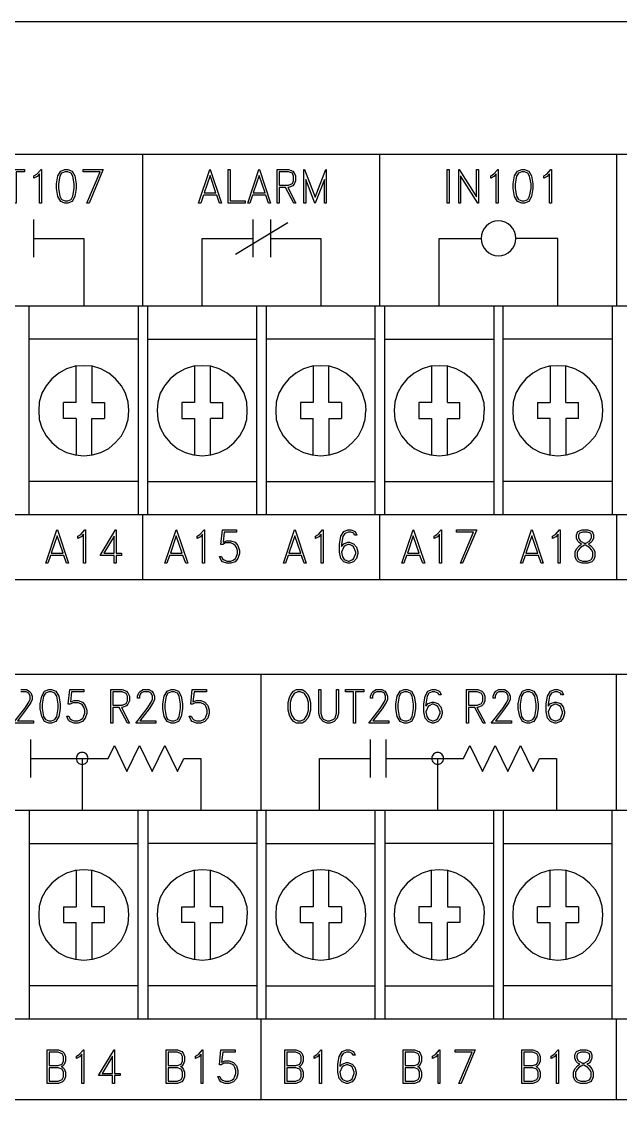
# Model space of a CAD drawing. Extents: x 3.4 to 20.6, y 5.2 to 12.5.
# Drawn here: x 8.953 to 10.848, y 9.073 to 12.482 of the extents above; entities that cross this region are included whole.
import ezdxf

# ---------------------------------------------------------------- set-up
doc = ezdxf.new("R2010")
doc.units = 0
doc.header["$MEASUREMENT"] = 0
doc.layers.get('0').update_dxf_attribs({"linetype": 'CONTINUOUS'})

msp = doc.modelspace()

# ---------------------------------------------------------------- linework, layer by layer
for points in [[(3.375, 12.4217), (3.3767, 12.44), (3.385, 12.4567), (3.3983, 12.47), (3.415, 12.48), (3.435, 12.4817), (20.5633, 12.4817)], [(10.9835, 12.0612), (10.8378, 12.0612), (10.691, 12.0612), (10.5432, 12.0612), (10.2448, 12.0612), (9.9436, 12.0612), (9.6406, 12.0612), (9.3367, 12.0612), (9.0327, 12.0612), (8.7297, 12.0612)], [(9.3367, 11.5817), (9.3367, 12.0612)], [(10.0867, 11.5817), (10.0867, 12.0612)], [(10.8367, 11.5817), (10.8367, 12.0612)], [(8.9615, 12.0066), (8.9355, 12.0066), (8.9355, 11.9077), (8.9293, 11.9077), (8.9293, 12.0066), (8.9033, 12.0066), (8.9033, 12.0138), (8.9615, 12.0138), (8.9615, 12.0066)], [(9.0154, 11.9077), (9.0092, 11.9077), (9.0092, 12), (9.0021, 11.9919), (8.9918, 11.9861), (8.9918, 11.9936), (9.0009, 11.9988), (9.0141, 12.0138), (9.0154, 12.0138), (9.0154, 11.9077)], [(9.1256, 11.9532), (9.1213, 11.9282), (9.1122, 11.9128), (9.0988, 11.9077), (9.0898, 11.9077), (9.0764, 11.9128), (9.0674, 11.9282), (9.063, 11.9532), (9.063, 11.9683), (9.0674, 11.9933), (9.0764, 12.0087), (9.0898, 12.0138), (9.0988, 12.0138), (9.1122, 12.0087), (9.1213, 11.9933), (9.1256, 11.9683), (9.1256, 11.9532)], [(9.1193, 11.9535), (9.1193, 11.968), (9.1149, 11.9925), (9.1091, 12.0025), (9.0985, 12.0066), (9.0901, 12.0066), (9.0794, 12.0025), (9.0737, 11.9925), (9.0693, 11.968), (9.0693, 11.9535), (9.0737, 11.929), (9.0794, 11.919), (9.0901, 11.9149), (9.0985, 11.9149), (9.1091, 11.919), (9.1149, 11.929), (9.1193, 11.9535)], [(9.2111, 12.0138), (9.2096, 12.0119), (9.1661, 11.9077), (9.1596, 11.9077), (9.2009, 12.0066), (9.1472, 12.0066), (9.1472, 12.0138), (9.2111, 12.0138)], [(9.5851, 11.9077), (9.5787, 11.9077), (9.5702, 11.9324), (9.5279, 11.9324), (9.5194, 11.9077), (9.513, 11.9077), (9.5484, 12.0138), (9.5497, 12.0138), (9.5851, 11.9077)], [(9.6602, 11.9077), (9.6063, 11.9077), (9.6063, 12.0138), (9.6126, 12.0138), (9.6126, 11.9149), (9.6602, 11.9149), (9.6602, 11.9077)], [(9.7405, 11.9077), (9.7341, 11.9077), (9.7255, 11.9324), (9.6833, 11.9324), (9.6748, 11.9077), (9.6683, 11.9077), (9.7038, 12.0138), (9.7051, 12.0138), (9.7405, 11.9077)], [(9.8206, 11.9077), (9.8139, 11.9077), (9.788, 11.9572), (9.7679, 11.9572), (9.7679, 11.9077), (9.7617, 11.9077), (9.7617, 12.0138), (9.7974, 12.0138), (9.8107, 12.0087), (9.8154, 12.0035), (9.8198, 11.9932), (9.8198, 11.9778), (9.8154, 11.9674), (9.8107, 11.9623), (9.7974, 11.9572), (9.7947, 11.9572), (9.8206, 11.9077)], [(9.8136, 11.9783), (9.8136, 11.9926), (9.8095, 12.0018), (9.7971, 12.0066), (9.7679, 12.0066), (9.7679, 11.9643), (9.7971, 11.9643), (9.8095, 11.9692), (9.8136, 11.9783)], [(9.917, 11.9077), (9.9107, 11.9077), (9.9107, 11.9825), (9.882, 11.9077), (9.8808, 11.9077), (9.8521, 11.9825), (9.8521, 11.9077), (9.8458, 11.9077), (9.8458, 12.0138), (9.8474, 12.0138), (9.8814, 11.9265), (9.9154, 12.0138), (9.917, 12.0138), (9.917, 11.9077)], [(10.3055, 11.9077), (10.2992, 11.9077), (10.2992, 12.0138), (10.3055, 12.0138), (10.3055, 11.9077)], [(10.3983, 11.9077), (10.3968, 11.9077), (10.3421, 11.9942), (10.3421, 11.9077), (10.3358, 11.9077), (10.3358, 12.0138), (10.3373, 12.0138), (10.3921, 11.9272), (10.3921, 12.0138), (10.3983, 12.0138), (10.3983, 11.9077)], [(10.4609, 11.9077), (10.4546, 11.9077), (10.4546, 12), (10.4476, 11.9919), (10.4373, 11.9861), (10.4373, 11.9936), (10.4464, 11.9988), (10.4596, 12.0138), (10.4609, 12.0138), (10.4609, 11.9077)], [(10.571, 11.9532), (10.5668, 11.9282), (10.5577, 11.9128), (10.5442, 11.9077), (10.5353, 11.9077), (10.5219, 11.9128), (10.5129, 11.9282), (10.5085, 11.9532), (10.5085, 11.9683), (10.5129, 11.9933), (10.5219, 12.0087), (10.5353, 12.0138), (10.5442, 12.0138), (10.5577, 12.0087), (10.5668, 11.9933), (10.571, 11.9683), (10.571, 11.9532)], [(10.5648, 11.9535), (10.5648, 11.968), (10.5604, 11.9925), (10.5546, 12.0025), (10.544, 12.0066), (10.5356, 12.0066), (10.5249, 12.0025), (10.5191, 11.9925), (10.5148, 11.968), (10.5148, 11.9535), (10.5191, 11.929), (10.5249, 11.919), (10.5356, 11.9149), (10.544, 11.9149), (10.5546, 11.919), (10.5604, 11.929), (10.5648, 11.9535)], [(10.6293, 11.9077), (10.623, 11.9077), (10.623, 12), (10.6159, 11.9919), (10.6057, 11.9861), (10.6057, 11.9936), (10.6147, 11.9988), (10.6279, 12.0138), (10.6293, 12.0138), (10.6293, 11.9077)], [(9.5678, 11.9396), (9.549, 11.9947), (9.5303, 11.9396), (9.5678, 11.9396)], [(9.7232, 11.9396), (9.7044, 11.9947), (9.6856, 11.9396), (9.7232, 11.9396)], [(8.9904, 11.856), (8.9904, 11.736)], [(9.6292, 11.746), (9.7956, 11.846)], [(9.6849, 11.856), (9.6849, 11.736)], [(9.7404, 11.856), (9.7404, 11.736)], [(8.9904, 11.796), (9.1492, 11.796), (9.1492, 11.5817)], [(9.5242, 11.5817), (9.5242, 11.796), (9.6849, 11.796)], [(9.7404, 11.796), (9.8992, 11.796), (9.8992, 11.5817)], [(10.2742, 11.5817), (10.2742, 11.796), (10.4067, 11.796)], [(10.6492, 11.5817), (10.6492, 11.796), (10.5167, 11.796)], [(14.9617, 10.9217), (14.9617, 11.5817), (3.7117, 11.5817), (3.7117, 10.9217)], [(8.9767, 10.9217), (8.9767, 11.5817)], [(9.3217, 11.5817), (9.3217, 10.9217)], [(9.3517, 10.9217), (9.3517, 11.5817)], [(9.6967, 10.9217), (9.6967, 11.5817)], [(9.7267, 11.5817), (9.7267, 10.9217)], [(10.0717, 10.9217), (10.0717, 11.5817)], [(10.1017, 10.9217), (10.1017, 11.5817)], [(10.4467, 11.5817), (10.4467, 10.9217)], [(10.4767, 10.9217), (10.4767, 11.5817)], [(10.8217, 11.5817), (10.8217, 10.9217)], [(9.3217, 11.4767), (8.9767, 11.4767)], [(9.3517, 11.4767), (9.6967, 11.4767)], [(10.0717, 11.4767), (9.7267, 11.4767)], [(10.1017, 11.4767), (10.4467, 11.4767)], [(10.8217, 11.4767), (10.4767, 11.4767)], [(9.2917, 11.2517), (9.29, 11.2783), (9.2817, 11.3067), (9.2683, 11.33), (9.25, 11.3517), (9.2283, 11.37), (9.2033, 11.3833), (9.1767, 11.3917), (9.15, 11.3933), (9.1217, 11.3917), (9.095, 11.3833), (9.07, 11.37), (9.0483, 11.3517), (9.03, 11.33), (9.0167, 11.3067), (9.0083, 11.2783), (9.0067, 11.2517), (9.0083, 11.2233), (9.0167, 11.1967), (9.03, 11.1717), (9.0483, 11.15), (9.07, 11.1317), (9.095, 11.1183), (9.1217, 11.1117), (9.15, 11.1083), (9.1767, 11.1117), (9.2033, 11.1183), (9.2283, 11.1317), (9.25, 11.15), (9.2683, 11.1717), (9.2817, 11.1967), (9.29, 11.2233), (9.2917, 11.2517)], [(9.125, 11.2767), (9.125, 11.3917)], [(9.175, 11.3917), (9.175, 11.2767), (9.215, 11.2767)], [(9.6667, 11.2517), (9.665, 11.2783), (9.6567, 11.3067), (9.6433, 11.33), (9.625, 11.3517), (9.6033, 11.37), (9.5783, 11.3833), (9.5517, 11.3917), (9.525, 11.3933), (9.4967, 11.3917), (9.47, 11.3833), (9.445, 11.37), (9.4233, 11.3517), (9.405, 11.33), (9.3917, 11.3067), (9.3833, 11.2783), (9.3817, 11.2517), (9.3833, 11.2233), (9.3917, 11.1967), (9.405, 11.1717), (9.4233, 11.15), (9.445, 11.1317), (9.47, 11.1183), (9.4967, 11.1117), (9.525, 11.1083), (9.5517, 11.1117), (9.5783, 11.1183), (9.6033, 11.1317), (9.625, 11.15), (9.6433, 11.1717), (9.6567, 11.1967), (9.665, 11.2233), (9.6667, 11.2517)], [(9.5, 11.3917), (9.5, 11.2767)], [(9.55, 11.2767), (9.55, 11.3917)], [(10.04, 11.2783), (10.0317, 11.3067), (10.0183, 11.33), (10, 11.3517), (9.9783, 11.37), (9.9533, 11.3833), (9.9267, 11.3917), (9.9, 11.3933), (9.8717, 11.3917), (9.845, 11.3833), (9.82, 11.37), (9.7983, 11.3517), (9.78, 11.33), (9.7667, 11.3067), (9.7583, 11.2783), (9.7567, 11.2517), (9.7583, 11.2233), (9.7667, 11.1967), (9.78, 11.1717), (9.7983, 11.15), (9.82, 11.1317), (9.845, 11.1183), (9.8717, 11.1117), (9.9, 11.1083), (9.9267, 11.1117), (9.9533, 11.1183), (9.9783, 11.1317), (10, 11.15), (10.0183, 11.1717), (10.0317, 11.1967), (10.04, 11.2233), (10.0417, 11.2517)], [(9.875, 11.3917), (9.875, 11.2767)], [(9.925, 11.2767), (9.925, 11.3917)], [(10.415, 11.2783), (10.4067, 11.3067), (10.3933, 11.33), (10.375, 11.3517), (10.3533, 11.37), (10.3283, 11.3833), (10.3017, 11.3917), (10.275, 11.3933), (10.2467, 11.3917), (10.22, 11.3833), (10.195, 11.37), (10.1733, 11.3517), (10.155, 11.33), (10.1417, 11.3067), (10.1333, 11.2783), (10.1317, 11.2517), (10.1333, 11.2233), (10.1417, 11.1967), (10.155, 11.1717), (10.1733, 11.15), (10.195, 11.1317), (10.22, 11.1183), (10.2467, 11.1117), (10.275, 11.1083), (10.3017, 11.1117), (10.3283, 11.1183), (10.3533, 11.1317), (10.375, 11.15), (10.3933, 11.1717), (10.4067, 11.1967), (10.415, 11.2233), (10.4167, 11.2517)], [(10.25, 11.3917), (10.25, 11.2767)], [(10.3, 11.2767), (10.3, 11.3917)], [(10.7917, 11.2517), (10.79, 11.2783), (10.7817, 11.3067), (10.7683, 11.33), (10.75, 11.3517), (10.7283, 11.37), (10.7033, 11.3833), (10.6767, 11.3917), (10.65, 11.3933), (10.6217, 11.3917), (10.595, 11.3833), (10.57, 11.37), (10.5483, 11.3517), (10.53, 11.33), (10.5167, 11.3067), (10.5083, 11.2783), (10.5067, 11.2517), (10.5083, 11.2233), (10.5167, 11.1967), (10.53, 11.1717), (10.5483, 11.15), (10.57, 11.1317), (10.595, 11.1183), (10.6217, 11.1117), (10.65, 11.1083), (10.6767, 11.1117), (10.7033, 11.1183), (10.7283, 11.1317), (10.75, 11.15), (10.7683, 11.1717), (10.7817, 11.1967), (10.79, 11.2233), (10.7917, 11.2517)], [(10.625, 11.3917), (10.625, 11.2767)], [(10.675, 11.2767), (10.675, 11.3917)], [(9.125, 11.2767), (9.085, 11.2767)], [(9.085, 11.2267), (9.085, 11.2767)], [(9.215, 11.2767), (9.215, 11.2267)], [(9.46, 11.2767), (9.46, 11.2267)], [(9.5, 11.2767), (9.46, 11.2767)], [(9.55, 11.2767), (9.59, 11.2767)], [(9.59, 11.2267), (9.59, 11.2767)], [(9.875, 11.2767), (9.835, 11.2767)], [(9.835, 11.2767), (9.835, 11.2267), (9.875, 11.2267)], [(9.965, 11.2767), (9.925, 11.2767)], [(9.965, 11.2767), (9.965, 11.2267)], [(10.04, 11.2783), (10.0417, 11.2517)], [(10.25, 11.2767), (10.21, 11.2767)], [(10.21, 11.2767), (10.21, 11.2267), (10.25, 11.2267)], [(10.3, 11.2767), (10.34, 11.2767)], [(10.34, 11.2267), (10.34, 11.2767)], [(10.415, 11.2783), (10.4167, 11.2517)], [(10.585, 11.2767), (10.585, 11.2267)], [(10.585, 11.2767), (10.625, 11.2767)], [(10.675, 11.2767), (10.715, 11.2767)], [(10.715, 11.2267), (10.715, 11.2767)], [(9.125, 11.2267), (9.085, 11.2267)], [(9.125, 11.2267), (9.125, 11.11)], [(9.175, 11.11), (9.175, 11.2267)], [(9.175, 11.2267), (9.215, 11.2267)], [(9.46, 11.2267), (9.5, 11.2267)], [(9.5, 11.2267), (9.5, 11.11)], [(9.55, 11.11), (9.55, 11.2267)], [(9.59, 11.2267), (9.55, 11.2267)], [(9.875, 11.11), (9.875, 11.2267)], [(9.925, 11.2267), (9.925, 11.11)], [(9.925, 11.2267), (9.965, 11.2267)], [(10.25, 11.2267), (10.25, 11.11)], [(10.3, 11.11), (10.3, 11.2267)], [(10.3, 11.2267), (10.34, 11.2267)], [(10.625, 11.2267), (10.585, 11.2267)], [(10.625, 11.11), (10.625, 11.2267)], [(10.675, 11.2267), (10.675, 11.11)], [(10.715, 11.2267), (10.675, 11.2267)], [(9.3217, 11.0267), (8.9767, 11.0267)], [(9.3517, 11.0267), (9.6967, 11.0267)], [(9.7267, 11.0267), (10.0717, 11.0267)], [(10.1017, 11.0267), (10.4467, 11.0267)], [(10.8217, 11.0267), (10.4767, 11.0267)], [(14.9617, 10.9217), (3.7117, 10.9217)], [(9.3367, 10.7175), (9.3367, 10.9217)], [(10.0867, 10.7175), (10.0867, 10.9217)], [(10.8367, 10.7175), (10.8367, 10.9217)], [(9.1012, 10.7682), (9.0948, 10.7682), (9.0863, 10.7929), (9.044, 10.7929), (9.0355, 10.7682), (9.0291, 10.7682), (9.0645, 10.8743), (9.0658, 10.8743), (9.1012, 10.7682)], [(9.0839, 10.8), (9.0651, 10.8552), (9.0464, 10.8), (9.0839, 10.8)], [(9.1546, 10.7682), (9.1483, 10.7682), (9.1483, 10.8605), (9.1413, 10.8524), (9.131, 10.8466), (9.131, 10.8541), (9.1401, 10.8593), (9.1533, 10.8743), (9.1546, 10.8743), (9.1546, 10.7682)], [(9.2691, 10.7929), (9.2518, 10.7929), (9.2518, 10.7682), (9.2455, 10.7682), (9.2455, 10.7929), (9.2011, 10.7929), (9.2503, 10.8743), (9.2518, 10.8743), (9.2518, 10.8), (9.2691, 10.8), (9.2691, 10.7929)], [(9.2455, 10.8), (9.2455, 10.8545), (9.2124, 10.8), (9.2455, 10.8)], [(9.4783, 10.7682), (9.4719, 10.7682), (9.4634, 10.7929), (9.4211, 10.7929), (9.4126, 10.7682), (9.4061, 10.7682), (9.4416, 10.8743), (9.4429, 10.8743), (9.4783, 10.7682)], [(9.461, 10.8), (9.4422, 10.8552), (9.4235, 10.8), (9.461, 10.8)], [(9.5317, 10.7682), (9.5254, 10.7682), (9.5254, 10.8605), (9.5184, 10.8524), (9.5081, 10.8466), (9.5081, 10.8541), (9.5172, 10.8593), (9.5304, 10.8743), (9.5317, 10.8743), (9.5317, 10.7682)], [(9.6418, 10.7988), (9.6374, 10.7836), (9.6284, 10.7733), (9.615, 10.7682), (9.6018, 10.7682), (9.5885, 10.7733), (9.5838, 10.7785), (9.5787, 10.7902), (9.5852, 10.7902), (9.5886, 10.7825), (9.5938, 10.7787), (9.6021, 10.7754), (9.6148, 10.7754), (9.6227, 10.7783), (9.6293, 10.7837), (9.6318, 10.788), (9.6356, 10.7992), (9.6356, 10.8087), (9.6327, 10.8182), (9.6289, 10.8248), (9.6231, 10.8292), (9.6148, 10.8325), (9.5978, 10.8325), (9.5892, 10.8275), (9.5835, 10.8275), (9.5881, 10.8743), (9.6332, 10.8743), (9.6332, 10.8671), (9.5942, 10.8671), (9.5902, 10.8353), (9.6018, 10.8396), (9.615, 10.8396), (9.6284, 10.8346), (9.6374, 10.8243), (9.6418, 10.809), (9.6418, 10.7988)], [(9.8533, 10.7682), (9.8469, 10.7682), (9.8384, 10.7929), (9.7961, 10.7929), (9.7876, 10.7682), (9.7811, 10.7682), (9.8166, 10.8743), (9.8179, 10.8743), (9.8533, 10.7682)], [(9.836, 10.8), (9.8172, 10.8552), (9.7985, 10.8), (9.836, 10.8)], [(9.9067, 10.7682), (9.9004, 10.7682), (9.9004, 10.8605), (9.8934, 10.8524), (9.8831, 10.8466), (9.8831, 10.8541), (9.8922, 10.8593), (9.9054, 10.8743), (9.9067, 10.8743), (9.9067, 10.7682)], [(10.0168, 10.7988), (10.0124, 10.7836), (10.0034, 10.7733), (9.99, 10.7682), (9.9855, 10.7682), (9.9721, 10.7733), (9.9631, 10.7836), (9.9587, 10.8038), (9.9587, 10.8288), (9.9629, 10.8538), (9.972, 10.8692), (9.9855, 10.8743), (9.9944, 10.8743), (10.008, 10.8692), (10.0131, 10.8572), (10.0066, 10.8572), (10.0039, 10.8632), (9.9941, 10.8671), (9.9857, 10.8671), (9.9751, 10.8629), (9.9693, 10.8529), (9.9649, 10.8285), (9.9649, 10.8214), (9.9721, 10.8296), (9.9855, 10.8347), (9.99, 10.8347), (10.0034, 10.8296), (10.0124, 10.8193), (10.0168, 10.8041), (10.0168, 10.7988)], [(10.2283, 10.7682), (10.2219, 10.7682), (10.2134, 10.7929), (10.1711, 10.7929), (10.1626, 10.7682), (10.1561, 10.7682), (10.1916, 10.8743), (10.1929, 10.8743), (10.2283, 10.7682)], [(10.211, 10.8), (10.1922, 10.8552), (10.1735, 10.8), (10.211, 10.8)], [(10.2817, 10.7682), (10.2754, 10.7682), (10.2754, 10.8605), (10.2684, 10.8524), (10.2581, 10.8466), (10.2581, 10.8541), (10.2672, 10.8593), (10.2804, 10.8743), (10.2817, 10.8743), (10.2817, 10.7682)], [(10.3932, 10.8743), (10.3917, 10.8724), (10.3482, 10.7682), (10.3417, 10.7682), (10.383, 10.8671), (10.3293, 10.8671), (10.3293, 10.8743), (10.3932, 10.8743)], [(10.6033, 10.7682), (10.5969, 10.7682), (10.5884, 10.7929), (10.5461, 10.7929), (10.5376, 10.7682), (10.5311, 10.7682), (10.5666, 10.8743), (10.5679, 10.8743), (10.6033, 10.7682)], [(10.586, 10.8), (10.5672, 10.8552), (10.5485, 10.8), (10.586, 10.8)], [(10.6567, 10.7682), (10.6504, 10.7682), (10.6504, 10.8605), (10.6434, 10.8524), (10.6331, 10.8466), (10.6331, 10.8541), (10.6422, 10.8593), (10.6554, 10.8743), (10.6567, 10.8743), (10.6567, 10.7682)], [(10.7668, 10.7888), (10.7624, 10.7785), (10.7577, 10.7733), (10.7444, 10.7682), (10.7268, 10.7682), (10.7135, 10.7733), (10.7088, 10.7785), (10.7043, 10.7888), (10.7043, 10.8042), (10.7088, 10.8145), (10.7177, 10.8247), (10.7247, 10.8287), (10.7177, 10.8326), (10.7131, 10.8378), (10.7087, 10.8481), (10.7087, 10.8586), (10.7132, 10.8692), (10.7268, 10.8743), (10.7444, 10.8743), (10.758, 10.8692), (10.7625, 10.8586), (10.7625, 10.8481), (10.7581, 10.8378), (10.7535, 10.8326), (10.7464, 10.8287), (10.7535, 10.8247), (10.7624, 10.8145), (10.7668, 10.8042), (10.7668, 10.7888)], [(10.7562, 10.8498), (10.7562, 10.8569), (10.7535, 10.8632), (10.7434, 10.8671), (10.7278, 10.8671), (10.7177, 10.8632), (10.7149, 10.8569), (10.7149, 10.8498), (10.7183, 10.8421), (10.7214, 10.8385), (10.733, 10.832), (10.7382, 10.832), (10.7498, 10.8385), (10.7529, 10.8421), (10.7562, 10.8498)], [(10.0106, 10.7993), (10.0106, 10.8036), (10.0033, 10.8205), (9.9981, 10.8243), (9.9898, 10.8275), (9.9857, 10.8275), (9.9774, 10.8243), (9.9722, 10.8205), (9.9649, 10.8038), (9.9683, 10.7885), (9.9732, 10.7802), (9.9857, 10.7754), (9.9898, 10.7754), (9.9981, 10.7787), (10.0033, 10.7825), (10.0106, 10.7993)], [(10.7606, 10.7905), (10.7606, 10.8025), (10.7572, 10.8103), (10.7498, 10.8187), (10.7374, 10.8257), (10.7337, 10.8257), (10.7214, 10.8187), (10.714, 10.8103), (10.7106, 10.8025), (10.7106, 10.7905), (10.714, 10.7827), (10.7168, 10.7796), (10.7278, 10.7754), (10.7434, 10.7754), (10.7543, 10.7796), (10.7572, 10.7827), (10.7606, 10.7905)], [(8.7297, 10.7175), (9.0327, 10.7175), (9.3367, 10.7175), (9.6406, 10.7175), (9.9436, 10.7175), (10.2448, 10.7175), (10.5432, 10.7175), (10.691, 10.7175), (10.8378, 10.7175), (10.9835, 10.7175)], [(10.9439, 10.4162), (10.8308, 10.4162), (10.7159, 10.4162), (10.5993, 10.4162), (10.4812, 10.4162), (10.3615, 10.4162), (10.2405, 10.4162), (10.1182, 10.4162), (9.9947, 10.4162), (9.8701, 10.4162), (9.618, 10.4162), (9.3627, 10.4162), (9.1051, 10.4162), (8.5858, 10.4162)], [(9.7103, 9.9867), (9.7103, 10.4162)], [(10.8353, 9.9867), (10.8353, 10.4162)], [(8.9501, 10.3689), (8.9679, 10.3689), (8.9769, 10.3638), (8.9815, 10.3587), (8.986, 10.3483), (8.986, 10.3378), (8.9815, 10.3277), (8.9684, 10.3078), (8.9396, 10.27), (8.9903, 10.27), (8.9903, 10.2629)], [(9.0744, 10.3083), (9.0701, 10.2833), (9.0611, 10.268), (9.0476, 10.2629), (9.0387, 10.2629), (9.0252, 10.268), (9.0162, 10.2833), (9.0119, 10.3083), (9.0119, 10.3235), (9.0162, 10.3484), (9.0252, 10.3638), (9.0387, 10.3689), (9.0476, 10.3689), (9.0611, 10.3638), (9.0701, 10.3484), (9.0744, 10.3235), (9.0744, 10.3083)], [(9.1586, 10.2935), (9.1542, 10.2782), (9.1451, 10.268), (9.1318, 10.2629), (9.1186, 10.2629), (9.1052, 10.268), (9.1005, 10.2732), (9.0955, 10.2849), (9.102, 10.2849), (9.1054, 10.2771), (9.1106, 10.2733), (9.1188, 10.27), (9.1316, 10.27), (9.1395, 10.273), (9.1461, 10.2784), (9.1486, 10.2826), (9.1523, 10.2938), (9.1523, 10.3034), (9.1495, 10.3129), (9.1456, 10.3195), (9.1398, 10.3239), (9.1316, 10.3271), (9.1146, 10.3271), (9.106, 10.3222), (9.1003, 10.3222), (9.1048, 10.3689), (9.15, 10.3689), (9.15, 10.3618), (9.1109, 10.3618), (9.1069, 10.33), (9.1186, 10.3343), (9.1318, 10.3343), (9.1451, 10.3293), (9.1542, 10.3189), (9.1586, 10.3037), (9.1586, 10.2935)], [(9.2945, 10.2629), (9.2878, 10.2629), (9.2618, 10.3123), (9.2418, 10.3123), (9.2418, 10.2629), (9.2355, 10.2629), (9.2355, 10.3689), (9.2713, 10.3689), (9.2846, 10.3638), (9.2893, 10.3587), (9.2937, 10.3483), (9.2937, 10.3329), (9.2893, 10.3226), (9.2846, 10.3174), (9.2713, 10.3123), (9.2685, 10.3123), (9.2945, 10.2629)], [(9.3779, 10.2629), (9.3141, 10.2629), (9.3502, 10.3092), (9.3631, 10.3288), (9.3672, 10.3384), (9.3672, 10.3478), (9.3632, 10.3571), (9.355, 10.3618), (9.3382, 10.3618), (9.3301, 10.3571), (9.326, 10.3478), (9.326, 10.342), (9.3197, 10.342), (9.3197, 10.3483), (9.3241, 10.3587), (9.3287, 10.3638), (9.3377, 10.3689), (9.3555, 10.3689), (9.3645, 10.3638), (9.3691, 10.3587), (9.3736, 10.3483), (9.3736, 10.3378), (9.3691, 10.3277), (9.356, 10.3078), (9.3272, 10.27), (9.3779, 10.27), (9.3779, 10.2629)], [(9.462, 10.3083), (9.4578, 10.2833), (9.4487, 10.268), (9.4352, 10.2629), (9.4263, 10.2629), (9.4129, 10.268), (9.4039, 10.2833), (9.3995, 10.3083), (9.3995, 10.3235), (9.4039, 10.3484), (9.4129, 10.3638), (9.4263, 10.3689), (9.4352, 10.3689), (9.4487, 10.3638), (9.4578, 10.3484), (9.462, 10.3235), (9.462, 10.3083)], [(9.5462, 10.2935), (9.5418, 10.2782), (9.5327, 10.268), (9.5194, 10.2629), (9.5062, 10.2629), (9.4929, 10.268), (9.4882, 10.2732), (9.4831, 10.2849), (9.4896, 10.2849), (9.493, 10.2771), (9.4982, 10.2733), (9.5064, 10.27), (9.5192, 10.27), (9.5271, 10.273), (9.5337, 10.2784), (9.5362, 10.2826), (9.5399, 10.2938), (9.5399, 10.3034), (9.5371, 10.3129), (9.5332, 10.3195), (9.5274, 10.3239), (9.5192, 10.3271), (9.5022, 10.3271), (9.4936, 10.3222), (9.4879, 10.3222), (9.4924, 10.3689), (9.5376, 10.3689), (9.5376, 10.3618), (9.4985, 10.3618), (9.4946, 10.33), (9.5062, 10.3343), (9.5194, 10.3343), (9.5327, 10.3293), (9.5418, 10.3189), (9.5462, 10.3037), (9.5462, 10.2935)], [(9.867, 10.3034), (9.8625, 10.2883), (9.8582, 10.2781), (9.8493, 10.268), (9.8403, 10.2629), (9.8225, 10.2629), (9.8135, 10.268), (9.8046, 10.2781), (9.8003, 10.2883), (9.7958, 10.3034), (9.7958, 10.3284), (9.8003, 10.3435), (9.8046, 10.3537), (9.8135, 10.3638), (9.8225, 10.3689), (9.8403, 10.3689), (9.8493, 10.3638), (9.8582, 10.3537), (9.8625, 10.3435), (9.867, 10.3284), (9.867, 10.3034)], [(9.9555, 10.2935), (9.9511, 10.2782), (9.9421, 10.268), (9.9288, 10.2629), (9.9198, 10.2629), (9.9065, 10.268), (9.8974, 10.2782), (9.893, 10.2935), (9.893, 10.3689), (9.8993, 10.3689), (9.8993, 10.2938), (9.9035, 10.2794), (9.9075, 10.2749), (9.9201, 10.27), (9.9284, 10.27), (9.9411, 10.2749), (9.945, 10.2794), (9.9493, 10.2938), (9.9493, 10.3689), (9.9555, 10.3689), (9.9555, 10.2935)], [(10.0354, 10.3618), (10.0094, 10.3618), (10.0094, 10.2629), (10.0031, 10.2629), (10.0031, 10.3618), (9.9772, 10.3618), (9.9772, 10.3689), (10.0354, 10.3689), (10.0354, 10.3618)], [(10.1153, 10.2629), (10.0515, 10.2629), (10.0876, 10.3092), (10.1005, 10.3288), (10.1046, 10.3384), (10.1046, 10.3478), (10.1006, 10.3571), (10.0924, 10.3618), (10.0756, 10.3618), (10.0675, 10.3571), (10.0634, 10.3478), (10.0634, 10.342), (10.0571, 10.342), (10.0571, 10.3483), (10.0615, 10.3587), (10.0661, 10.3638), (10.0751, 10.3689), (10.0929, 10.3689), (10.1019, 10.3638), (10.1065, 10.3587), (10.111, 10.3483), (10.111, 10.3378), (10.1065, 10.3277), (10.0934, 10.3078), (10.0646, 10.27), (10.1153, 10.27), (10.1153, 10.2629)], [(10.1994, 10.3083), (10.1951, 10.2833), (10.1861, 10.268), (10.1726, 10.2629), (10.1637, 10.2629), (10.1502, 10.268), (10.1412, 10.2833), (10.1369, 10.3083), (10.1369, 10.3235), (10.1412, 10.3484), (10.1502, 10.3638), (10.1637, 10.3689), (10.1726, 10.3689), (10.1861, 10.3638), (10.1951, 10.3484), (10.1994, 10.3235), (10.1994, 10.3083)], [(10.2836, 10.2935), (10.2792, 10.2782), (10.2701, 10.268), (10.2568, 10.2629), (10.2522, 10.2629), (10.2389, 10.268), (10.2298, 10.2782), (10.2254, 10.2984), (10.2254, 10.3235), (10.2297, 10.3484), (10.2387, 10.3638), (10.2522, 10.3689), (10.2611, 10.3689), (10.2747, 10.3638), (10.2799, 10.3518), (10.2733, 10.3518), (10.2706, 10.3579), (10.2608, 10.3618), (10.2524, 10.3618), (10.2418, 10.3576), (10.236, 10.3476), (10.2317, 10.3231), (10.2317, 10.3161), (10.2389, 10.3243), (10.2522, 10.3294), (10.2568, 10.3294), (10.2701, 10.3243), (10.2792, 10.314), (10.2836, 10.2987), (10.2836, 10.2935)], [(10.4195, 10.2629), (10.4128, 10.2629), (10.3868, 10.3123), (10.3668, 10.3123), (10.3668, 10.2629), (10.3605, 10.2629), (10.3605, 10.3689), (10.3963, 10.3689), (10.4096, 10.3638), (10.4143, 10.3587), (10.4187, 10.3483), (10.4187, 10.3329), (10.4143, 10.3226), (10.4096, 10.3174), (10.3963, 10.3123), (10.3935, 10.3123), (10.4195, 10.2629)], [(10.5029, 10.2629), (10.4391, 10.2629), (10.4752, 10.3092), (10.4881, 10.3288), (10.4922, 10.3384), (10.4922, 10.3478), (10.4882, 10.3571), (10.48, 10.3618), (10.4632, 10.3618), (10.4551, 10.3571), (10.451, 10.3478), (10.451, 10.342), (10.4447, 10.342), (10.4447, 10.3483), (10.4491, 10.3587), (10.4537, 10.3638), (10.4627, 10.3689), (10.4805, 10.3689), (10.4895, 10.3638), (10.4941, 10.3587), (10.4986, 10.3483), (10.4986, 10.3378), (10.4941, 10.3277), (10.481, 10.3078), (10.4522, 10.27), (10.5029, 10.27), (10.5029, 10.2629)], [(10.587, 10.3083), (10.5828, 10.2833), (10.5737, 10.268), (10.5602, 10.2629), (10.5513, 10.2629), (10.5379, 10.268), (10.5289, 10.2833), (10.5245, 10.3083), (10.5245, 10.3235), (10.5289, 10.3484), (10.5379, 10.3638), (10.5513, 10.3689), (10.5602, 10.3689), (10.5737, 10.3638), (10.5828, 10.3484), (10.587, 10.3235), (10.587, 10.3083)], [(10.6712, 10.2935), (10.6668, 10.2782), (10.6577, 10.268), (10.6444, 10.2629), (10.6398, 10.2629), (10.6265, 10.268), (10.6174, 10.2782), (10.613, 10.2984), (10.613, 10.3235), (10.6173, 10.3484), (10.6264, 10.3638), (10.6398, 10.3689), (10.6488, 10.3689), (10.6623, 10.3638), (10.6675, 10.3518), (10.6609, 10.3518), (10.6582, 10.3579), (10.6485, 10.3618), (10.6401, 10.3618), (10.6294, 10.3576), (10.6237, 10.3476), (10.6193, 10.3231), (10.6193, 10.3161), (10.6265, 10.3243), (10.6398, 10.3294), (10.6444, 10.3294), (10.6577, 10.3243), (10.6668, 10.314), (10.6712, 10.2987), (10.6712, 10.2935)], [(8.9903, 10.2629), (8.9265, 10.2629), (8.9626, 10.3092), (8.9755, 10.3288), (8.9796, 10.3384), (8.9796, 10.3478), (8.9756, 10.3571), (8.9674, 10.3618), (8.9506, 10.3618)], [(9.0681, 10.3086), (9.0681, 10.3231), (9.0638, 10.3476), (9.058, 10.3576), (9.0474, 10.3618), (9.039, 10.3618), (9.0283, 10.3576), (9.0225, 10.3476), (9.0182, 10.3231), (9.0182, 10.3086), (9.0225, 10.2842), (9.0283, 10.2742), (9.039, 10.27), (9.0474, 10.27), (9.058, 10.2742), (9.0638, 10.2842), (9.0681, 10.3086)], [(9.2874, 10.3335), (9.2874, 10.3478), (9.2833, 10.3569), (9.2709, 10.3618), (9.2418, 10.3618), (9.2418, 10.3195), (9.2709, 10.3195), (9.2833, 10.3243), (9.2874, 10.3335)], [(9.4558, 10.3086), (9.4558, 10.3231), (9.4514, 10.3476), (9.4456, 10.3576), (9.435, 10.3618), (9.4266, 10.3618), (9.4159, 10.3576), (9.4101, 10.3476), (9.4058, 10.3231), (9.4058, 10.3086), (9.4101, 10.2842), (9.4159, 10.2742), (9.4266, 10.27), (9.435, 10.27), (9.4456, 10.2742), (9.4514, 10.2842), (9.4558, 10.3086)], [(9.8607, 10.3037), (9.8607, 10.3281), (9.8565, 10.3425), (9.8481, 10.3569), (9.8356, 10.3618), (9.8272, 10.3618), (9.8147, 10.3569), (9.8063, 10.3425), (9.8021, 10.3281), (9.8021, 10.3037), (9.8063, 10.2893), (9.8147, 10.2749), (9.8272, 10.27), (9.8366, 10.27), (9.8481, 10.2749), (9.8565, 10.2893), (9.8607, 10.3037)], [(10.1931, 10.3086), (10.1931, 10.3231), (10.1888, 10.3476), (10.183, 10.3576), (10.1724, 10.3618), (10.164, 10.3618), (10.1533, 10.3576), (10.1475, 10.3476), (10.1432, 10.3231), (10.1432, 10.3086), (10.1475, 10.2842), (10.1533, 10.2742), (10.164, 10.27), (10.1724, 10.27), (10.183, 10.2742), (10.1888, 10.2842), (10.1931, 10.3086)], [(10.4124, 10.3335), (10.4124, 10.3478), (10.4083, 10.3569), (10.3959, 10.3618), (10.3668, 10.3618), (10.3668, 10.3195), (10.3959, 10.3195), (10.4083, 10.3243), (10.4124, 10.3335)], [(10.5808, 10.3086), (10.5808, 10.3231), (10.5764, 10.3476), (10.5706, 10.3576), (10.56, 10.3618), (10.5516, 10.3618), (10.5409, 10.3576), (10.5351, 10.3476), (10.5308, 10.3231), (10.5308, 10.3086), (10.5351, 10.2842), (10.5409, 10.2742), (10.5516, 10.27), (10.56, 10.27), (10.5706, 10.2742), (10.5764, 10.2842), (10.5808, 10.3086)], [(10.2773, 10.294), (10.2773, 10.2983), (10.27, 10.3151), (10.2648, 10.3189), (10.2566, 10.3222), (10.2524, 10.3222), (10.2442, 10.3189), (10.239, 10.3151), (10.2317, 10.2984), (10.235, 10.2832), (10.24, 10.2749), (10.2524, 10.27), (10.2566, 10.27), (10.2648, 10.2733), (10.27, 10.2771), (10.2773, 10.294)], [(10.6649, 10.294), (10.6649, 10.2983), (10.6576, 10.3151), (10.6524, 10.3189), (10.6442, 10.3222), (10.6401, 10.3222), (10.6318, 10.3189), (10.6266, 10.3151), (10.6193, 10.2984), (10.6226, 10.2832), (10.6276, 10.2749), (10.6401, 10.27), (10.6442, 10.27), (10.6524, 10.2733), (10.6576, 10.2771), (10.6649, 10.294)], [(8.9806, 10.211), (8.9806, 10.091)], [(10.0556, 10.211), (10.0556, 10.091)], [(10.1056, 10.211), (10.1056, 10.091)], [(8.9806, 10.151), (9.2262, 10.151), (9.2462, 10.1923), (9.2862, 10.1098), (9.3262, 10.1923), (9.3662, 10.1098), (9.4062, 10.1923), (9.4462, 10.1098), (9.4662, 10.151), (9.5203, 10.151), (9.5203, 9.9867)], [(10.1056, 10.151), (10.3512, 10.151), (10.3712, 10.1923), (10.4112, 10.1098), (10.4512, 10.1923), (10.4912, 10.1098), (10.5312, 10.1923), (10.5712, 10.1098), (10.5912, 10.151), (10.6453, 10.151), (10.6453, 9.9867)], [(9.1443, 10.151), (9.1443, 9.9867)], [(9.8953, 9.9867), (9.8953, 10.151), (10.0556, 10.151)], [(10.2693, 10.151), (10.2693, 9.9867)], [(13.4617, 9.3267), (13.4617, 9.9867), (3.7117, 9.9867), (3.7117, 9.3267)], [(8.9767, 9.9867), (8.9767, 9.3267)], [(9.3217, 9.3267), (9.3217, 9.9867)], [(9.3517, 9.9867), (9.3517, 9.3267)], [(9.6967, 9.9867), (9.6967, 9.3267)], [(9.7267, 9.3267), (9.7267, 9.9867)], [(10.0717, 9.3267), (10.0717, 9.9867)], [(10.1017, 9.9867), (10.1017, 9.3267)], [(10.4467, 9.3267), (10.4467, 9.9867)], [(10.4767, 9.9867), (10.4767, 9.3267)], [(10.8217, 9.3267), (10.8217, 9.9867)], [(8.9767, 9.8817), (9.3217, 9.8817)], [(9.6967, 9.8817), (9.3517, 9.8817)], [(9.7267, 9.8817), (10.0717, 9.8817)], [(10.4467, 9.8817), (10.1017, 9.8817)], [(10.4767, 9.8817), (10.8217, 9.8817)], [(9.2917, 9.6567), (9.29, 9.6833), (9.2817, 9.7117), (9.2683, 9.735), (9.25, 9.7567), (9.2283, 9.775), (9.2033, 9.7883), (9.1767, 9.7967), (9.15, 9.7983), (9.1217, 9.7967), (9.095, 9.7883), (9.07, 9.775), (9.0483, 9.7567), (9.03, 9.735), (9.0167, 9.7117), (9.0083, 9.6833), (9.0067, 9.6567), (9.0083, 9.6283), (9.0167, 9.6017), (9.03, 9.5767), (9.0483, 9.555), (9.07, 9.5367), (9.095, 9.5233), (9.1217, 9.5167), (9.15, 9.5133), (9.1767, 9.5167), (9.2033, 9.5233), (9.2283, 9.5367), (9.25, 9.555), (9.2683, 9.5767), (9.2817, 9.6017), (9.29, 9.6283), (9.2917, 9.6567)], [(9.125, 9.7967), (9.125, 9.6817)], [(9.175, 9.6317), (9.215, 9.6317), (9.215, 9.6817), (9.175, 9.6817), (9.175, 9.7967)], [(9.665, 9.6833), (9.6567, 9.7117), (9.6433, 9.735), (9.625, 9.7567), (9.6033, 9.775), (9.5783, 9.7883), (9.5517, 9.7967), (9.525, 9.7983), (9.4967, 9.7967), (9.47, 9.7883), (9.445, 9.775), (9.4233, 9.7567), (9.405, 9.735), (9.3917, 9.7117), (9.3833, 9.6833), (9.3817, 9.6567), (9.3833, 9.6283), (9.3917, 9.6017), (9.405, 9.5767), (9.4233, 9.555), (9.445, 9.5367), (9.47, 9.5233), (9.4967, 9.5167), (9.525, 9.5133), (9.5517, 9.5167), (9.5783, 9.5233), (9.6033, 9.5367), (9.625, 9.555), (9.6433, 9.5767), (9.6567, 9.6017), (9.665, 9.6283), (9.6667, 9.6567)], [(9.5, 9.6817), (9.5, 9.7967)], [(9.55, 9.6317), (9.59, 9.6317), (9.59, 9.6817), (9.55, 9.6817), (9.55, 9.7967)], [(10.0417, 9.6567), (10.04, 9.6833), (10.0317, 9.7117), (10.0183, 9.735), (10, 9.7567), (9.9783, 9.775), (9.9533, 9.7883), (9.9267, 9.7967), (9.9, 9.7983), (9.8717, 9.7967), (9.845, 9.7883), (9.82, 9.775), (9.7983, 9.7567), (9.78, 9.735), (9.7667, 9.7117), (9.7583, 9.6833), (9.7567, 9.6567), (9.7583, 9.6283), (9.7667, 9.6017), (9.78, 9.5767), (9.7983, 9.555), (9.82, 9.5367), (9.845, 9.5233), (9.8717, 9.5167), (9.9, 9.5133), (9.9267, 9.5167), (9.9533, 9.5233), (9.9783, 9.5367), (10, 9.555), (10.0183, 9.5767), (10.0317, 9.6017), (10.04, 9.6283), (10.0417, 9.6567)], [(9.875, 9.7967), (9.875, 9.6817)], [(9.925, 9.6817), (9.925, 9.7967)], [(10.415, 9.6833), (10.4067, 9.7117), (10.3933, 9.735), (10.375, 9.7567), (10.3533, 9.775), (10.3283, 9.7883), (10.3017, 9.7967), (10.275, 9.7983), (10.2467, 9.7967), (10.22, 9.7883), (10.195, 9.775), (10.1733, 9.7567), (10.155, 9.735), (10.1417, 9.7117), (10.1333, 9.6833), (10.1317, 9.6567), (10.1333, 9.6283), (10.1417, 9.6017), (10.155, 9.5767), (10.1733, 9.555), (10.195, 9.5367), (10.22, 9.5233), (10.2467, 9.5167), (10.275, 9.5133), (10.3017, 9.5167), (10.3283, 9.5233), (10.3533, 9.5367), (10.375, 9.555), (10.3933, 9.5767), (10.4067, 9.6017), (10.415, 9.6283), (10.4167, 9.6567)], [(10.25, 9.6817), (10.25, 9.7967)], [(10.3, 9.7967), (10.3, 9.6817)], [(10.7917, 9.6567), (10.79, 9.6833), (10.7817, 9.7117), (10.7683, 9.735), (10.75, 9.7567), (10.7283, 9.775), (10.7033, 9.7883), (10.6767, 9.7967), (10.65, 9.7983), (10.6217, 9.7967), (10.595, 9.7883), (10.57, 9.775), (10.5483, 9.7567), (10.53, 9.735), (10.5167, 9.7117), (10.5083, 9.6833), (10.5067, 9.6567), (10.5083, 9.6283), (10.5167, 9.6017), (10.53, 9.5767), (10.5483, 9.555), (10.57, 9.5367), (10.595, 9.5233), (10.6217, 9.5167), (10.65, 9.5133), (10.6767, 9.5167), (10.7033, 9.5233), (10.7283, 9.5367), (10.75, 9.555), (10.7683, 9.5767), (10.7817, 9.6017), (10.79, 9.6283), (10.7917, 9.6567)], [(10.625, 9.6817), (10.625, 9.7967)], [(10.675, 9.7967), (10.675, 9.6817)], [(9.665, 9.6833), (9.6667, 9.6567)], [(10.415, 9.6833), (10.4167, 9.6567)], [(9.085, 9.6817), (9.085, 9.6317), (9.125, 9.6317)], [(9.085, 9.6817), (9.125, 9.6817)], [(9.5, 9.6317), (9.46, 9.6317), (9.46, 9.6817)], [(9.46, 9.6817), (9.5, 9.6817)], [(9.835, 9.6317), (9.835, 9.6817)], [(9.875, 9.6817), (9.835, 9.6817)], [(9.965, 9.6817), (9.925, 9.6817)], [(9.965, 9.6817), (9.965, 9.6317)], [(10.25, 9.6817), (10.21, 9.6817)], [(10.21, 9.6817), (10.21, 9.6317), (10.25, 9.6317)], [(10.3, 9.6817), (10.34, 9.6817)], [(10.34, 9.6817), (10.34, 9.6317)], [(10.585, 9.6317), (10.585, 9.6817)], [(10.625, 9.6817), (10.585, 9.6817)], [(10.715, 9.6817), (10.675, 9.6817)], [(10.715, 9.6817), (10.715, 9.6317)], [(9.125, 9.515), (9.125, 9.6317)], [(9.175, 9.6317), (9.175, 9.515)], [(9.5, 9.6317), (9.5, 9.515)], [(9.55, 9.515), (9.55, 9.6317)], [(9.835, 9.6317), (9.875, 9.6317)], [(9.875, 9.515), (9.875, 9.6317)], [(9.925, 9.6317), (9.965, 9.6317)], [(9.925, 9.6317), (9.925, 9.515)], [(10.25, 9.6317), (10.25, 9.515)], [(10.34, 9.6317), (10.3, 9.6317)], [(10.3, 9.515), (10.3, 9.6317)], [(10.585, 9.6317), (10.625, 9.6317)], [(10.625, 9.515), (10.625, 9.6317)], [(10.675, 9.6317), (10.715, 9.6317)], [(10.675, 9.6317), (10.675, 9.515)], [(9.3217, 9.4317), (8.9767, 9.4317)], [(9.6967, 9.4317), (9.3517, 9.4317)], [(9.7267, 9.4317), (10.0717, 9.4317)], [(10.1017, 9.4317), (10.4467, 9.4317)], [(10.8217, 9.4317), (10.4767, 9.4317)], [(13.4617, 9.3267), (3.7117, 9.3267)], [(9.7103, 9.0725), (9.7103, 9.3267)], [(10.8353, 9.0725), (10.8353, 9.3267)], [(9.0914, 9.1438), (9.087, 9.1335), (9.0823, 9.1283), (9.069, 9.1232), (9.0332, 9.1232), (9.0332, 9.2293), (9.069, 9.2293), (9.0823, 9.2242), (9.087, 9.219), (9.0914, 9.2086), (9.0914, 9.1933), (9.087, 9.1829), (9.0823, 9.1777), (9.0784, 9.1763), (9.0823, 9.1748), (9.087, 9.1695), (9.0914, 9.1592), (9.0914, 9.1438)], [(9.0851, 9.1938), (9.0851, 9.2081), (9.081, 9.2173), (9.0687, 9.2221), (9.0395, 9.2221), (9.0395, 9.1798), (9.0687, 9.1798), (9.081, 9.1846), (9.0851, 9.1938)], [(9.1496, 9.1232), (9.1434, 9.1232), (9.1434, 9.2155), (9.1363, 9.2074), (9.126, 9.2016), (9.126, 9.2091), (9.1351, 9.2143), (9.1483, 9.2293), (9.1496, 9.2293), (9.1496, 9.1232)], [(9.2641, 9.1479), (9.2468, 9.1479), (9.2468, 9.1232), (9.2405, 9.1232), (9.2405, 9.1479), (9.1961, 9.1479), (9.2453, 9.2293), (9.2468, 9.2293), (9.2468, 9.155), (9.2641, 9.155), (9.2641, 9.1479)], [(9.2405, 9.155), (9.2405, 9.2095), (9.2074, 9.155), (9.2405, 9.155)], [(9.4685, 9.1438), (9.4641, 9.1335), (9.4594, 9.1283), (9.446, 9.1232), (9.4103, 9.1232), (9.4103, 9.2293), (9.446, 9.2293), (9.4594, 9.2242), (9.4641, 9.219), (9.4685, 9.2086), (9.4685, 9.1933), (9.4641, 9.1829), (9.4594, 9.1777), (9.4555, 9.1763), (9.4594, 9.1748), (9.4641, 9.1695), (9.4685, 9.1592), (9.4685, 9.1438)], [(9.4622, 9.1938), (9.4622, 9.2081), (9.4581, 9.2173), (9.4457, 9.2221), (9.4166, 9.2221), (9.4166, 9.1798), (9.4457, 9.1798), (9.4581, 9.1846), (9.4622, 9.1938)], [(9.5267, 9.1232), (9.5204, 9.1232), (9.5204, 9.2155), (9.5134, 9.2074), (9.5031, 9.2016), (9.5031, 9.2091), (9.5122, 9.2143), (9.5254, 9.2293), (9.5267, 9.2293), (9.5267, 9.1232)], [(9.6368, 9.1538), (9.6324, 9.1386), (9.6234, 9.1283), (9.61, 9.1232), (9.5968, 9.1232), (9.5835, 9.1283), (9.5788, 9.1335), (9.5737, 9.1452), (9.5802, 9.1452), (9.5836, 9.1375), (9.5888, 9.1337), (9.5971, 9.1304), (9.6098, 9.1304), (9.6177, 9.1333), (9.6243, 9.1387), (9.6268, 9.143), (9.6306, 9.1542), (9.6306, 9.1637), (9.6277, 9.1732), (9.6239, 9.1798), (9.6181, 9.1842), (9.6098, 9.1875), (9.5928, 9.1875), (9.5842, 9.1825), (9.5785, 9.1825), (9.5831, 9.2293), (9.6282, 9.2293), (9.6282, 9.2221), (9.5892, 9.2221), (9.5852, 9.1903), (9.5968, 9.1946), (9.61, 9.1946), (9.6234, 9.1896), (9.6324, 9.1793), (9.6368, 9.164), (9.6368, 9.1538)], [(9.8435, 9.1438), (9.8391, 9.1335), (9.8344, 9.1283), (9.821, 9.1232), (9.7853, 9.1232), (9.7853, 9.2293), (9.821, 9.2293), (9.8344, 9.2242), (9.8391, 9.219), (9.8435, 9.2086), (9.8435, 9.1933), (9.8391, 9.1829), (9.8344, 9.1777), (9.8305, 9.1763), (9.8344, 9.1748), (9.8391, 9.1695), (9.8435, 9.1592), (9.8435, 9.1438)], [(9.8372, 9.1938), (9.8372, 9.2081), (9.8331, 9.2173), (9.8207, 9.2221), (9.7916, 9.2221), (9.7916, 9.1798), (9.8207, 9.1798), (9.8331, 9.1846), (9.8372, 9.1938)], [(9.9017, 9.1232), (9.8954, 9.1232), (9.8954, 9.2155), (9.8884, 9.2074), (9.8781, 9.2016), (9.8781, 9.2091), (9.8872, 9.2143), (9.9004, 9.2293), (9.9017, 9.2293), (9.9017, 9.1232)], [(10.0118, 9.1538), (10.0074, 9.1386), (9.9984, 9.1283), (9.985, 9.1232), (9.9805, 9.1232), (9.9671, 9.1283), (9.9581, 9.1386), (9.9537, 9.1588), (9.9537, 9.1838), (9.9579, 9.2088), (9.967, 9.2242), (9.9805, 9.2293), (9.9894, 9.2293), (10.003, 9.2242), (10.0082, 9.2122), (10.0016, 9.2122), (9.9989, 9.2182), (9.9891, 9.2221), (9.9807, 9.2221), (9.9701, 9.2179), (9.9643, 9.2079), (9.9599, 9.1835), (9.9599, 9.1764), (9.9671, 9.1846), (9.9805, 9.1897), (9.985, 9.1897), (9.9984, 9.1846), (10.0074, 9.1743), (10.0118, 9.1591), (10.0118, 9.1538)], [(10.2185, 9.1438), (10.2141, 9.1335), (10.2094, 9.1283), (10.196, 9.1232), (10.1603, 9.1232), (10.1603, 9.2293), (10.196, 9.2293), (10.2094, 9.2242), (10.2141, 9.219), (10.2185, 9.2086), (10.2185, 9.1933), (10.2141, 9.1829), (10.2094, 9.1777), (10.2055, 9.1763), (10.2094, 9.1748), (10.2141, 9.1695), (10.2185, 9.1592), (10.2185, 9.1438)], [(10.2122, 9.1938), (10.2122, 9.2081), (10.2081, 9.2173), (10.1957, 9.2221), (10.1666, 9.2221), (10.1666, 9.1798), (10.1957, 9.1798), (10.2081, 9.1846), (10.2122, 9.1938)], [(10.2767, 9.1232), (10.2704, 9.1232), (10.2704, 9.2155), (10.2634, 9.2074), (10.2531, 9.2016), (10.2531, 9.2091), (10.2622, 9.2143), (10.2754, 9.2293), (10.2767, 9.2293), (10.2767, 9.1232)], [(10.3882, 9.2293), (10.3867, 9.2274), (10.3432, 9.1232), (10.3367, 9.1232), (10.378, 9.2221), (10.3243, 9.2221), (10.3243, 9.2293), (10.3882, 9.2293)], [(10.5935, 9.1438), (10.5891, 9.1335), (10.5844, 9.1283), (10.571, 9.1232), (10.5353, 9.1232), (10.5353, 9.2293), (10.571, 9.2293), (10.5844, 9.2242), (10.5891, 9.219), (10.5935, 9.2086), (10.5935, 9.1933), (10.5891, 9.1829), (10.5844, 9.1777), (10.5805, 9.1763), (10.5844, 9.1748), (10.5891, 9.1695), (10.5935, 9.1592), (10.5935, 9.1438)], [(10.5872, 9.1938), (10.5872, 9.2081), (10.5831, 9.2173), (10.5707, 9.2221), (10.5416, 9.2221), (10.5416, 9.1798), (10.5707, 9.1798), (10.5831, 9.1846), (10.5872, 9.1938)], [(10.6517, 9.1232), (10.6454, 9.1232), (10.6454, 9.2155), (10.6384, 9.2074), (10.6281, 9.2016), (10.6281, 9.2091), (10.6372, 9.2143), (10.6504, 9.2293), (10.6517, 9.2293), (10.6517, 9.1232)], [(10.7618, 9.1438), (10.7574, 9.1335), (10.7527, 9.1283), (10.7394, 9.1232), (10.7218, 9.1232), (10.7085, 9.1283), (10.7038, 9.1335), (10.6993, 9.1438), (10.6993, 9.1592), (10.7038, 9.1695), (10.7127, 9.1797), (10.7197, 9.1837), (10.7127, 9.1876), (10.7081, 9.1929), (10.7037, 9.2031), (10.7037, 9.2136), (10.7082, 9.2242), (10.7218, 9.2293), (10.7394, 9.2293), (10.753, 9.2242), (10.7575, 9.2136), (10.7575, 9.2031), (10.7531, 9.1929), (10.7485, 9.1876), (10.7414, 9.1837), (10.7485, 9.1797), (10.7574, 9.1695), (10.7618, 9.1592), (10.7618, 9.1438)], [(10.7512, 9.2048), (10.7512, 9.2119), (10.7485, 9.2182), (10.7384, 9.2221), (10.7228, 9.2221), (10.7127, 9.2182), (10.7099, 9.2119), (10.7099, 9.2048), (10.7133, 9.1971), (10.7164, 9.1935), (10.728, 9.187), (10.7332, 9.187), (10.7448, 9.1935), (10.7479, 9.1971), (10.7512, 9.2048)], [(9.0851, 9.1444), (9.0851, 9.1586), (9.081, 9.1678), (9.0687, 9.1726), (9.0395, 9.1726), (9.0395, 9.1304), (9.0687, 9.1304), (9.081, 9.1352), (9.0851, 9.1444)], [(9.4622, 9.1444), (9.4622, 9.1586), (9.4581, 9.1678), (9.4457, 9.1726), (9.4166, 9.1726), (9.4166, 9.1304), (9.4457, 9.1304), (9.4581, 9.1352), (9.4622, 9.1444)], [(9.8372, 9.1444), (9.8372, 9.1586), (9.8331, 9.1678), (9.8207, 9.1726), (9.7916, 9.1726), (9.7916, 9.1304), (9.8207, 9.1304), (9.8331, 9.1352), (9.8372, 9.1444)], [(10.0056, 9.1543), (10.0056, 9.1586), (9.9983, 9.1755), (9.9931, 9.1793), (9.9848, 9.1825), (9.9807, 9.1825), (9.9724, 9.1793), (9.9672, 9.1755), (9.9599, 9.1588), (9.9633, 9.1435), (9.9682, 9.1352), (9.9807, 9.1304), (9.9848, 9.1304), (9.9931, 9.1337), (9.9983, 9.1375), (10.0056, 9.1543)], [(10.2122, 9.1444), (10.2122, 9.1586), (10.2081, 9.1678), (10.1957, 9.1726), (10.1666, 9.1726), (10.1666, 9.1304), (10.1957, 9.1304), (10.2081, 9.1352), (10.2122, 9.1444)], [(10.5872, 9.1444), (10.5872, 9.1586), (10.5831, 9.1678), (10.5707, 9.1726), (10.5416, 9.1726), (10.5416, 9.1304), (10.5707, 9.1304), (10.5831, 9.1352), (10.5872, 9.1444)], [(10.7556, 9.1455), (10.7556, 9.1575), (10.7522, 9.1653), (10.7448, 9.1737), (10.7324, 9.1807), (10.7287, 9.1807), (10.7164, 9.1737), (10.709, 9.1653), (10.7056, 9.1575), (10.7056, 9.1455), (10.709, 9.1377), (10.7118, 9.1346), (10.7228, 9.1304), (10.7384, 9.1304), (10.7493, 9.1346), (10.7522, 9.1377), (10.7556, 9.1455)], [(8.5858, 9.0725), (9.1051, 9.0725), (9.3627, 9.0725), (9.618, 9.0725), (9.8701, 9.0725), (9.9947, 9.0725), (10.1182, 9.0725), (10.2405, 9.0725), (10.3615, 9.0725), (10.4812, 9.0725), (10.5993, 9.0725), (10.7159, 9.0725), (10.8308, 9.0725), (10.9439, 9.0725)]]:
    msp.add_lwpolyline(points)
for points in [[(10.4067, 11.796), (10.4078, 11.7849), (10.411, 11.7746), (10.4161, 11.7653), (10.4228, 11.7571), (10.4309, 11.7504), (10.4403, 11.7454), (10.4506, 11.7421), (10.4617, 11.741), (10.4728, 11.7421), (10.4831, 11.7454), (10.4924, 11.7504), (10.5006, 11.7571), (10.5073, 11.7653), (10.5123, 11.7746), (10.5155, 11.7849), (10.5167, 11.796), (10.5155, 11.8071), (10.5123, 11.8174), (10.5073, 11.8268), (10.5006, 11.8349), (10.4924, 11.8416), (10.4831, 11.8467), (10.4728, 11.8499), (10.4617, 11.851), (10.4506, 11.8499), (10.4403, 11.8467), (10.4309, 11.8416), (10.4228, 11.8349), (10.4161, 11.8268), (10.411, 11.8174), (10.4078, 11.8071)], [(9.1256, 10.151), (9.1259, 10.1473), (9.127, 10.1437), (9.1288, 10.1405), (9.1311, 10.1378), (9.1338, 10.1355), (9.137, 10.1338), (9.1405, 10.1327), (9.1443, 10.1323), (9.1481, 10.1327), (9.1516, 10.1338), (9.1548, 10.1355), (9.1576, 10.1378), (9.1599, 10.1405), (9.1616, 10.1437), (9.1627, 10.1473), (9.1631, 10.151), (9.1627, 10.1548), (9.1616, 10.1583), (9.1599, 10.1615), (9.1576, 10.1643), (9.1548, 10.1666), (9.1516, 10.1683), (9.1481, 10.1694), (9.1443, 10.1698), (9.1405, 10.1694), (9.137, 10.1683), (9.1338, 10.1666), (9.1311, 10.1643), (9.1288, 10.1615), (9.127, 10.1583), (9.1259, 10.1548)], [(10.2506, 10.151), (10.2509, 10.1473), (10.252, 10.1437), (10.2538, 10.1405), (10.2561, 10.1378), (10.2588, 10.1355), (10.262, 10.1338), (10.2655, 10.1327), (10.2693, 10.1323), (10.2731, 10.1327), (10.2766, 10.1338), (10.2798, 10.1355), (10.2826, 10.1378), (10.2849, 10.1405), (10.2866, 10.1437), (10.2877, 10.1473), (10.2881, 10.151), (10.2877, 10.1548), (10.2866, 10.1583), (10.2849, 10.1615), (10.2826, 10.1643), (10.2798, 10.1666), (10.2766, 10.1683), (10.2731, 10.1694), (10.2693, 10.1698), (10.2655, 10.1694), (10.262, 10.1683), (10.2588, 10.1666), (10.2561, 10.1643), (10.2538, 10.1615), (10.252, 10.1583), (10.2509, 10.1548)]]:
    msp.add_lwpolyline(points, close=True)

doc.saveas('drawing.dxf')
